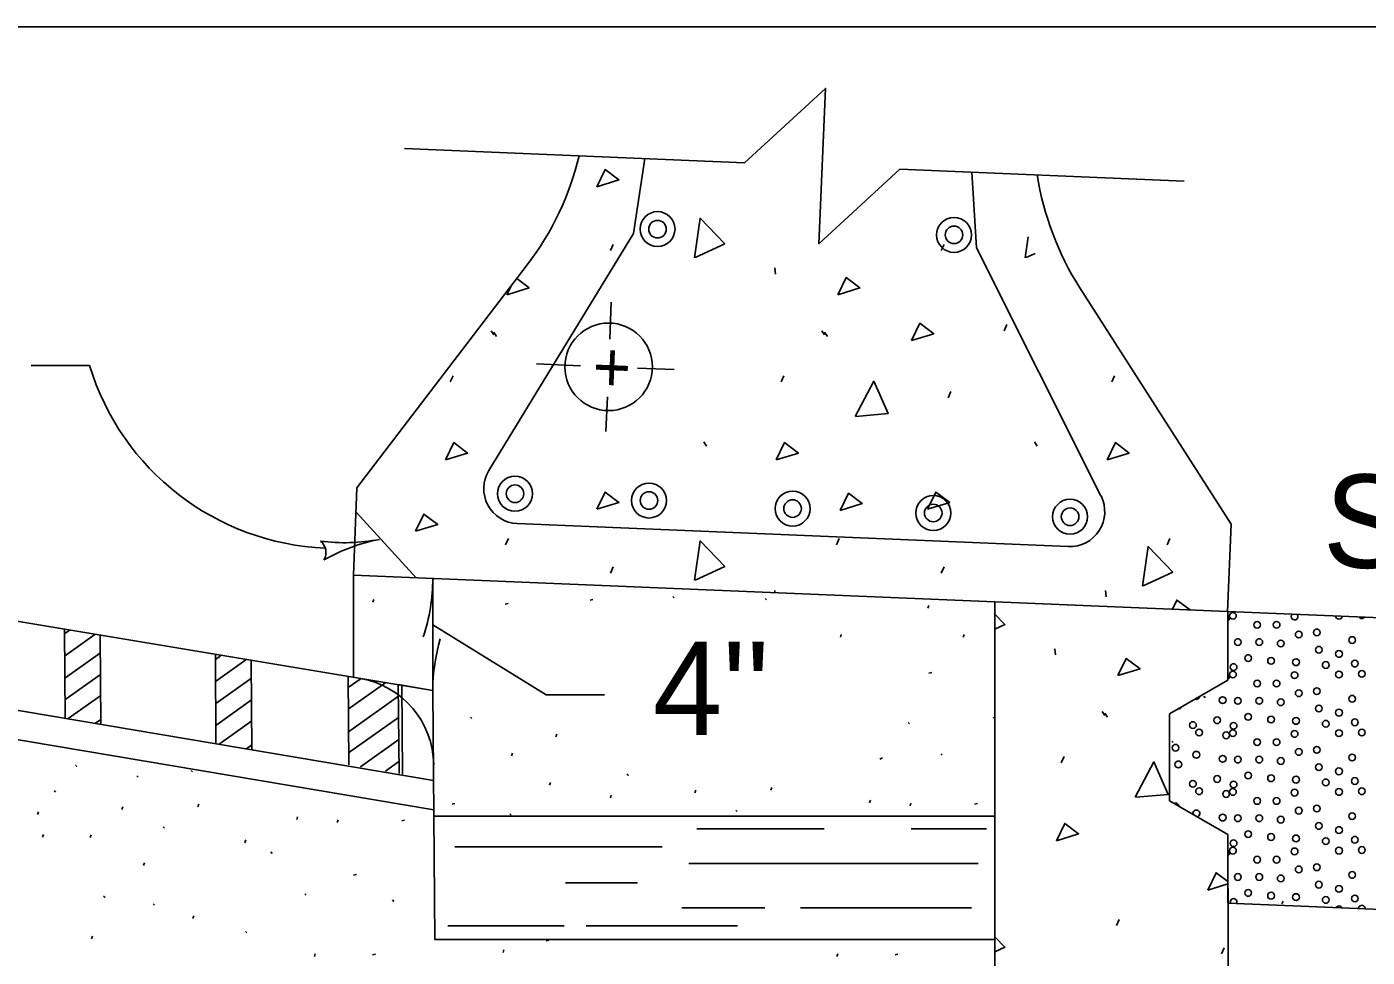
# Model space of a CAD drawing. Extents: x 1007 to 1035.5, y 1000.5 to 1021.5.
# Drawn here: x 1028.896 to 1031.769, y 1019.506 to 1021.5 of the extents above; entities that cross this region are included whole.
import ezdxf

# ---------------------------------------------------------------- set-up
doc = ezdxf.new("R2010")
doc.units = 0
for name, color, linetype in [('1', 7, 'Continuous'), ('10', 7, 'Continuous'), ('11', 7, 'Continuous')]:
    doc.layers.add(name, color=color, linetype=linetype)

msp = doc.modelspace()

# ---------------------------------------------------------------- linework, layer by layer
at = {"layer": '1'}
for p, q in [((1030.1968, 1021.0566), (1030.2206, 1021.2175)), ((1030.9317, 1021.026), (1030.9214, 1021.1882)), ((1029.8866, 1020.5491), (1030.1968, 1021.0566)), ((1030.1473, 1021.0202), (1030.1533, 1021.0336)), ((1030.8563, 1021.0202), (1030.8623, 1021.0336)), ((1031.1985, 1020.4945), (1030.9317, 1021.026)), ((1029.9689, 1020.9901), (1029.6039, 1020.5121)), ((1030.4993, 1020.9831), (1030.5008, 1020.9697)), ((1031.1532, 1020.9406), (1031.4773, 1020.434)), ((1030.1457, 1020.8301), (1030.149, 1020.9101)), ((1029.8913, 1020.8486), (1029.8973, 1020.8396)), ((1030.6003, 1020.8486), (1030.6062, 1020.8396)), ((1030.991, 1020.8486), (1030.9969, 1020.8619)), ((1029.8973, 1020.8452), (1029.9032, 1020.8363)), ((1030.6062, 1020.8452), (1030.6121, 1020.8363)), ((1028.9058, 1020.7738), (1029.0308, 1020.7738)), ((1029.9888, 1020.7775), (1030.083, 1020.7736)), ((1030.2052, 1020.7685), (1030.284, 1020.7652)), ((1029.8039, 1020.7388), (1029.8099, 1020.7521)), ((1030.5129, 1020.7388), (1030.5188, 1020.7521)), ((1031.2218, 1020.7388), (1031.2278, 1020.7521)), ((1030.1374, 1020.6322), (1030.1406, 1020.7067)), ((1030.8711, 1020.7048), (1030.877, 1020.7181)), ((1030.3472, 1020.6101), (1030.3531, 1020.6012)), ((1031.0561, 1020.6101), (1031.062, 1020.6012)), ((1029.6039, 1020.5121), (1029.5961, 1020.3247)), ((1029.6018, 1020.4593), (1029.7308, 1020.3191)), ((1029.9475, 1020.4351), (1031.1284, 1020.3859)), ((1031.4773, 1020.434), (1031.4694, 1020.2466)), ((1029.9224, 1020.3896), (1029.9283, 1020.4029)), ((1030.6313, 1020.3896), (1030.6373, 1020.4029)), ((1031.3403, 1020.3896), (1031.3463, 1020.4029)), ((1028.0961, 1020.356), (1029.7664, 1020.0776)), ((1030.1473, 1020.3289), (1030.1533, 1020.3422)), ((1030.8563, 1020.3289), (1030.8623, 1020.3422)), ((1029.5961, 1020.3247), (1031.4694, 1020.2466)), ((1029.5961, 1020.3247), (1029.5961, 1020.106)), ((1029.7664, 1020.0776), (1029.7664, 1020.3176)), ((1029.6382, 1020.2664), (1029.6402, 1020.2722)), ((1030.1094, 1020.2726), (1030.1034, 1020.2713)), ((1030.2838, 1020.2762), (1030.2809, 1020.2791)), ((1030.4814, 1020.2719), (1030.4785, 1020.2748)), ((1030.4993, 1020.2917), (1030.4998, 1020.2871)), ((1031.2082, 1020.2917), (1031.2097, 1020.2784)), ((1029.9277, 1020.2635), (1029.9217, 1020.2621)), ((1030.8272, 1020.2541), (1030.8292, 1020.2599)), ((1030.971, 1020.2674), (1030.971, 1018.5342)), ((1031.4694, 1020.2466), (1034.0173, 1020.1404)), ((1031.4703, 1020.2466), (1031.4703, 1020.0994)), ((1029.7664, 1020.2179), (1030.0097, 1020.0682)), ((1028.9781, 1020.018), (1028.9767, 1020.2084)), ((1028.9768, 1020.1985), (1028.9879, 1020.2065)), ((1028.9771, 1020.1509), (1029.0423, 1020.1973)), ((1029.0551, 1020.0051), (1029.0537, 1020.1954)), ((1030.6399, 1020.1917), (1030.6418, 1020.1976)), ((1030.9032, 1020.1917), (1030.9052, 1020.1976)), ((1028.9774, 1020.1038), (1029.0539, 1020.1582)), ((1031.0998, 1020.1669), (1031.1013, 1020.1536)), ((1029.3017, 1019.9634), (1029.3003, 1020.1539)), ((1029.3003, 1020.1439), (1029.3115, 1020.1519)), ((1029.3007, 1020.0963), (1029.3658, 1020.1428)), ((1029.3787, 1019.9505), (1029.3773, 1020.1409)), ((1028.9777, 1020.0572), (1029.0543, 1020.1116)), ((1029.301, 1020.0492), (1029.3776, 1020.1036)), ((1029.5862, 1019.9177), (1029.5847, 1020.1081)), ((1029.5849, 1020.0836), (1029.6127, 1020.1034)), ((1030.8358, 1020.1156), (1030.8298, 1020.1142)), ((1031.3453, 1020.0272), (1031.4703, 1020.0994)), ((1029.7678, 1019.8847), (1028.5961, 1020.0824)), ((1029.5853, 1020.0373), (1029.6656, 1020.0945)), ((1029.6941, 1019.8995), (1029.6925, 1020.09)), ((1029.7664, 1020.0776), (1029.6925, 1020.09)), ((1029.7017, 1019.8982), (1029.7003, 1020.0886)), ((1029.7704, 1019.5435), (1029.7664, 1020.0776)), ((1028.9846, 1020.017), (1029.0548, 1020.0667)), ((1029.3013, 1020.0026), (1029.3779, 1020.0571)), ((1029.5857, 1019.989), (1029.6928, 1020.0651)), ((1030.0097, 1020.0682), (1030.1347, 1020.0682)), ((1031.4192, 1020.0649), (1031.4216, 1020.0613)), ((1029.7683, 1019.8213), (1028.5961, 1020.0191)), ((1029.0435, 1020.007), (1029.0551, 1020.0152)), ((1029.586, 1019.9437), (1029.6931, 1020.0198)), ((1029.85, 1020.0173), (1029.8471, 1020.0202)), ((1030.97, 1020.0173), (1030.9671, 1020.0202)), ((1031.2008, 1020.0324), (1031.2067, 1020.0235)), ((1031.2067, 1020.029), (1031.2126, 1020.0201)), ((1031.3453, 1020.0272), (1031.3453, 1019.841)), ((1029.3082, 1019.9623), (1029.3783, 1020.0122)), ((1030.7883, 1020.0056), (1030.7854, 1020.0085)), ((1029.367, 1019.9524), (1029.3787, 1019.9606)), ((1029.6111, 1019.9136), (1029.6935, 1019.972)), ((1030.0302, 1019.9778), (1030.0321, 1019.9836)), ((1031.3506, 1019.9691), (1031.353, 1019.9656)), ((1029.9352, 1019.9372), (1029.9371, 1019.9431)), ((1030.73, 1019.9328), (1030.7242, 1019.9299)), ((1030.8583, 1019.9386), (1030.8554, 1019.9416)), ((1031.1134, 1019.9226), (1031.1193, 1019.936)), ((1029.0036, 1019.9147), (1029.0007, 1019.9176)), ((1029.2515, 1019.9031), (1029.2486, 1019.906)), ((1029.6648, 1019.9046), (1029.6937, 1019.9251)), ((1029.1348, 1019.8914), (1029.1319, 1019.8943)), ((1030.0167, 1019.8742), (1030.0187, 1019.8801)), ((1030.1823, 1019.8978), (1030.1847, 1019.8966)), ((1030.1847, 1019.8966), (1030.1858, 1019.8952)), ((1028.9545, 1019.8622), (1028.9569, 1019.861)), ((1028.9569, 1019.861), (1028.958, 1019.8596)), ((1030.147, 1019.8471), (1030.1489, 1019.853)), ((1030.3279, 1019.858), (1030.3298, 1019.8638)), ((1030.4908, 1019.8634), (1030.4927, 1019.8692)), ((1030.7024, 1019.8363), (1030.7044, 1019.8421)), ((1031.3453, 1019.841), (1031.4703, 1019.7687)), ((1028.9193, 1019.8116), (1028.9212, 1019.8174)), ((1029.1002, 1019.8224), (1029.1021, 1019.8282)), ((1029.263, 1019.8278), (1029.2649, 1019.8336)), ((1029.8136, 1019.835), (1029.8076, 1019.8337)), ((1029.9342, 1019.8099), (1029.9313, 1019.8128)), ((1030.419, 1019.8181), (1030.4161, 1019.8209)), ((1030.7892, 1019.83), (1030.7912, 1019.8358)), ((1030.9336, 1019.835), (1030.9276, 1019.8337)), ((1029.1913, 1019.7825), (1029.1883, 1019.7853)), ((1029.4747, 1019.8007), (1029.4767, 1019.8066)), ((1029.5614, 1019.7944), (1029.5634, 1019.8002)), ((1029.7058, 1019.7994), (1029.6998, 1019.7981)), ((1030.971, 1019.8079), (1029.7684, 1019.8079)), ((1030.971, 1019.8079), (1029.848, 1019.8079)), ((1028.9301, 1019.7628), (1028.932, 1019.7686)), ((1029.0322, 1019.7619), (1029.0341, 1019.7677)), ((1029.3633, 1019.7511), (1029.3653, 1019.7569)), ((1030.6053, 1019.7806), (1030.3325, 1019.7806)), ((1030.9533, 1019.7806), (1030.792, 1019.7806)), ((1031.4703, 1019.7687), (1031.4703, 1019.6216)), ((1029.422, 1019.7283), (1029.4191, 1019.7312)), ((1030.2583, 1019.7421), (1029.8137, 1019.7421)), ((1029.1462, 1019.7023), (1029.1481, 1019.7081)), ((1030.9355, 1019.7064), (1030.3148, 1019.7064)), ((1029.6027, 1019.683), (1029.5967, 1019.6816)), ((1029.4953, 1019.6389), (1029.4923, 1019.6418)), ((1030.205, 1019.6649), (1030.0508, 1019.6649)), ((1031.4711, 1019.6528), (1031.4711, 1018.5342)), ((1029.0638, 1019.6335), (1029.0608, 1019.6364)), ((1029.1696, 1019.6172), (1029.1667, 1019.6201)), ((1029.6826, 1019.6254), (1029.6797, 1019.6283)), ((1030.4778, 1019.6115), (1030.2999, 1019.6115)), ((1030.9207, 1019.6115), (1030.5548, 1019.6115)), ((1031.4711, 1019.6216), (1034.0173, 1019.5154)), ((1031.5863, 1019.6202), (1031.5888, 1019.6256)), ((1029.252, 1019.5886), (1029.254, 1019.5944)), ((1031.2318, 1019.5734), (1031.2378, 1019.5867)), ((1029.3677, 1019.5576), (1029.3648, 1019.5606)), ((1030.0478, 1019.5729), (1029.7988, 1019.5729)), ((1030.4196, 1019.5729), (1030.0953, 1019.5729)), ((1029.0349, 1019.5453), (1029.0368, 1019.5511)), ((1030.971, 1019.5435), (1029.7704, 1019.5435)), ((1030.0153, 1019.5421), (1030.0093, 1019.5409)), ((1031.4568, 1019.5126), (1031.4628, 1019.526)), ((1029.5126, 1019.5074), (1029.5145, 1019.5132)), ((1029.6434, 1019.5124), (1029.6374, 1019.5111)), ((1029.917, 1019.5155), (1029.9189, 1019.5213)), ((1030.6326, 1019.5074), (1030.6345, 1019.5132)), ((1030.7634, 1019.5124), (1030.7574, 1019.5111))]:
    msp.add_line(p, q, dxfattribs=at)
for points in [[(1031.3767, 1021.1692), (1030.7674, 1021.1946), (1030.5939, 1021.0351), (1030.6078, 1021.3681), (1030.4343, 1021.2086), (1029.7058, 1021.239)], [(1030.118, 1021.1571), (1030.1358, 1021.1941), (1030.1654, 1021.172), (1030.118, 1021.1571)], [(1030.3274, 1021.0049), (1030.3392, 1021.0896), (1030.3922, 1021.0348), (1030.3288, 1021.0054)], [(1031.0363, 1021.0049), (1031.0426, 1021.0499)], [(1031.0572, 1021.0144), (1031.0378, 1021.0054)], [(1030.6343, 1020.9256), (1030.6521, 1020.9626), (1030.6817, 1020.9403), (1030.6343, 1020.9256)], [(1029.9462, 1020.9602), (1029.9727, 1020.9403), (1029.9253, 1020.9256)], [(1029.9253, 1020.9256), (1029.9348, 1020.9453)], [(1029.9348, 1020.9453), (1029.9349, 1020.9454)], [(1029.9349, 1020.9454), (1029.935, 1020.9456)], [(1030.7927, 1020.8274), (1030.8104, 1020.8644), (1030.84, 1020.8421), (1030.7927, 1020.8274)], [(1030.6713, 1020.6649), (1030.7113, 1020.7403), (1030.7423, 1020.6708), (1030.6728, 1020.6649)], [(1029.7936, 1020.5716), (1029.8113, 1020.6086), (1029.8409, 1020.5864), (1029.7936, 1020.5716)], [(1030.5026, 1020.5716), (1030.5203, 1020.6086), (1030.5499, 1020.5864), (1030.5026, 1020.5716)], [(1031.2115, 1020.5716), (1031.2293, 1020.6086), (1031.2588, 1020.5864), (1031.2115, 1020.5716)], [(1030.118, 1020.4658), (1030.1358, 1020.5028), (1030.1654, 1020.4806), (1030.118, 1020.4658)], [(1030.827, 1020.4658), (1030.8448, 1020.5028), (1030.8743, 1020.4806), (1030.827, 1020.4658)], [(1030.6397, 1020.4631), (1030.6574, 1020.5001), (1030.687, 1020.4779), (1030.6397, 1020.4631)], [(1029.7296, 1020.4186), (1029.7473, 1020.4556), (1029.7769, 1020.4335), (1029.7296, 1020.4186)], [(1030.3274, 1020.3136), (1030.3392, 1020.3981), (1030.3922, 1020.3434), (1030.3288, 1020.3141)], [(1031.2876, 1020.3012), (1031.2993, 1020.3858), (1031.3523, 1020.3311), (1031.289, 1020.3017)], [(1031.3516, 1020.2516), (1031.361, 1020.2711), (1031.3893, 1020.25)], [(1030.971, 1020.241), (1030.9927, 1020.2186), (1030.971, 1020.2086)], [(1031.2348, 1020.1093), (1031.2526, 1020.1463), (1031.2822, 1020.1241), (1031.2348, 1020.1093)], [(1031.2718, 1019.8486), (1031.3118, 1019.9241), (1031.3428, 1019.8546), (1031.2733, 1019.8486)], [(1031.1031, 1019.7554), (1031.1208, 1019.7924), (1031.1504, 1019.7702), (1031.1031, 1019.7554)], [(1031.4275, 1019.6496), (1031.4453, 1019.6866), (1031.4703, 1019.6678)], [(1031.4703, 1019.663), (1031.4275, 1019.6496)], [(1030.971, 1019.5496), (1030.9927, 1019.5272), (1030.971, 1019.5172)]]:
    msp.add_lwpolyline(points, dxfattribs=at)
for centre, radius in [((1030.248, 1021.0663), 0.0375), ((1030.248, 1021.0663), 0.0188), ((1030.8836, 1021.054), 0.0375), ((1030.8836, 1021.054), 0.0188), ((1030.1432, 1020.7711), 0.0938), ((1029.9425, 1020.4991), 0.0375), ((1029.9425, 1020.4991), 0.0188), ((1030.2297, 1020.4846), 0.0375), ((1030.2297, 1020.4846), 0.0188), ((1030.5375, 1020.4673), 0.0375), ((1030.5375, 1020.4673), 0.0188), ((1030.839, 1020.4577), 0.0375), ((1030.839, 1020.4577), 0.0188), ((1031.1323, 1020.4498), 0.0375), ((1031.1323, 1020.4498), 0.0188), ((1031.4813, 1020.2375), 0.00723), ((1031.5333, 1020.2182), 0.00723), ((1031.5749, 1020.2182), 0.00723), ((1031.4917, 1020.1811), 0.00723), ((1031.5377, 1020.1811), 0.00723), ((1031.6224, 1020.1974), 0.00723), ((1031.6611, 1020.2019), 0.00723), ((1031.7368, 1020.1855), 0.00723), ((1031.5838, 1020.1781), 0.00723), ((1031.6655, 1020.1647), 0.00723), ((1031.7086, 1020.1558), 0.00723), ((1031.4827, 1020.1275), 0.00723), ((1031.5139, 1020.1469), 0.00723), ((1031.563, 1020.1409), 0.00723), ((1031.6165, 1020.1379), 0.00723), ((1031.6803, 1020.132), 0.00723), ((1031.7427, 1020.135), 0.00723), ((1031.4813, 1020.1117), 0.00723), ((1031.5333, 1020.0923), 0.00723), ((1031.5749, 1020.0923), 0.00723), ((1031.6135, 1020.1101), 0.00723), ((1031.7086, 1020.1117), 0.00723), ((1031.7576, 1020.1131), 0.00723), ((1031.6224, 1020.0715), 0.00723), ((1031.6611, 1020.076), 0.00723), ((1031.4593, 1020.0567), 0.00723), ((1031.4917, 1020.0552), 0.00723), ((1031.5377, 1020.0552), 0.00723), ((1031.5838, 1020.0522), 0.00723), ((1031.6655, 1020.0388), 0.00723), ((1031.7368, 1020.0597), 0.00723), ((1031.4475, 1020.0136), 0.00723), ((1031.5139, 1020.021), 0.00723), ((1031.563, 1020.0151), 0.00723), ((1031.6165, 1020.0121), 0.00723), ((1031.6803, 1020.0061), 0.00723), ((1031.7086, 1020.0299), 0.00723), ((1031.7427, 1020.0091), 0.00723), ((1031.3955, 1020.0032), 0.00723), ((1031.4088, 1019.9873), 0.00723), ((1031.4668, 1019.9813), 0.00723), ((1031.4813, 1019.9858), 0.00723), ((1031.4827, 1020.0017), 0.00723), ((1031.6135, 1019.9843), 0.00723), ((1031.7086, 1019.9858), 0.00723), ((1031.7576, 1019.9873), 0.00723), ((1031.3583, 1019.9546), 0.00723), ((1031.5333, 1019.9665), 0.00723), ((1031.5749, 1019.9665), 0.00723), ((1031.6611, 1019.9501), 0.00723), ((1031.4029, 1019.9397), 0.00723), ((1031.4593, 1019.9308), 0.00723), ((1031.4917, 1019.9293), 0.00723), ((1031.5377, 1019.9293), 0.00723), ((1031.5838, 1019.9263), 0.00723), ((1031.6224, 1019.9457), 0.00723), ((1031.7368, 1019.9338), 0.00723), ((1031.3643, 1019.9189), 0.00723), ((1031.5139, 1019.8951), 0.00723), ((1031.6655, 1019.9129), 0.00723), ((1031.7086, 1019.9041), 0.00723), ((1031.3955, 1019.8773), 0.00723), ((1031.4475, 1019.8877), 0.00723), ((1031.4827, 1019.8758), 0.00723), ((1031.563, 1019.8892), 0.00723), ((1031.6165, 1019.8862), 0.00723), ((1031.6803, 1019.8803), 0.00723), ((1031.7427, 1019.8833), 0.00723), ((1031.4088, 1019.8614), 0.00723), ((1031.4668, 1019.8555), 0.00723), ((1031.4813, 1019.8599), 0.00723), ((1031.5333, 1019.8406), 0.00723), ((1031.5749, 1019.8406), 0.00723), ((1031.6135, 1019.8584), 0.00723), ((1031.7086, 1019.8599), 0.00723), ((1031.7576, 1019.8614), 0.00723), ((1031.4593, 1019.8049), 0.00723), ((1031.6224, 1019.8198), 0.00723), ((1031.6611, 1019.8243), 0.00723), ((1031.7368, 1019.8079), 0.00723), ((1031.4917, 1019.8035), 0.00723), ((1031.5377, 1019.8035), 0.00723), ((1031.5838, 1019.8005), 0.00723), ((1031.6655, 1019.7871), 0.00723), ((1031.7086, 1019.7782), 0.00723), ((1031.4827, 1019.7499), 0.00723), ((1031.5139, 1019.7693), 0.00723), ((1031.563, 1019.7633), 0.00723), ((1031.6165, 1019.7603), 0.00723), ((1031.6803, 1019.7544), 0.00723), ((1031.7427, 1019.7574), 0.00723), ((1031.4813, 1019.7341), 0.00723), ((1031.6135, 1019.7325), 0.00723), ((1031.7086, 1019.7341), 0.00723), ((1031.7576, 1019.7355), 0.00723), ((1031.5333, 1019.7147), 0.00723), ((1031.5749, 1019.7147), 0.00723), ((1031.6224, 1019.6939), 0.00723), ((1031.6611, 1019.6984), 0.00723), ((1031.4917, 1019.6776), 0.00723), ((1031.5377, 1019.6776), 0.00723), ((1031.5838, 1019.6746), 0.00723), ((1031.6655, 1019.6612), 0.00723), ((1031.7368, 1019.6821), 0.00723), ((1031.5139, 1019.6434), 0.00723), ((1031.563, 1019.6375), 0.00723), ((1031.6165, 1019.6345), 0.00723), ((1031.7086, 1019.6523), 0.00723), ((1031.6803, 1019.6285), 0.00723), ((1031.7427, 1019.6315), 0.00723)]:
    msp.add_circle(centre, radius, dxfattribs=at)
for centre, radius, start, end in [((1029.4723, 1021.3694), 0.625, 322.6217, 346.4878), ((1031.6797, 1021.2774), 0.625, 188.7469, 212.6058), ((1029.5594, 1020.9345), 0.5525, 196.9035, 267.5668), ((1029.9506, 1020.5101), 0.075, 148.5541, 267.6138), ((1031.1316, 1020.4608), 0.075, 267.6138, 26.6684), ((1029.5782, 1020.7851), 0.3909, 262.2432, 280.8899), ((1029.5061, 1020.3731), 0.0313, 329.6706, 51.7873), ((1029.726, 1020.0173), 0.3909, 100.896, 119.5648), ((1029.726, 1020.0173), 0.3909, 100.8838, 100.896), ((1029.3755, 1020.3176), 0.3909, 341.3472, 359.9939), ((1030.1574, 1020.3176), 0.3909, 179.9878, 180), ((1031.4668, 1020.2331), 0.00723, 292.3602, 68.2883), ((1031.6135, 1020.236), 0.00723, 137.7034, 37.5208), ((1031.7086, 1020.2375), 0.00723, 184.443, 350.7812), ((1031.7576, 1020.239), 0.00723, 214.7863, 320.4379), ((1030.1574, 1020.0776), 0.3909, 163.5866, 179.9939), ((1029.5779, 1019.9159), 0.1905, 0.7448, 79.7742), ((1031.4668, 1020.1072), 0.00723, 298.6029, 62.0456), ((1029.3755, 1020.0776), 0.3909, 359.9878, 0), ((1031.3643, 1020.0448), 0.00723, 262.2921, 337.7064), ((1031.4029, 1020.0656), 0.00723, 247.8185, 352.1801), ((1031.3583, 1019.8287), 0.00723, 4.1976, 115.7466), ((1031.4029, 1019.8139), 0.00723, 282.2149, 197.7292), ((1031.4668, 1019.7296), 0.00723, 301.0237, 59.6252), ((1031.4827, 1019.6241), 0.00723, 333.2063, 202.0186), ((1031.7086, 1019.6082), 0.00723, 26.1974, 149.0274), ((1031.7576, 1019.6097), 0.00723, 357.2227, 178.0021)]:
    msp.add_arc(centre, radius, start, end, dxfattribs=at)
at = {"layer": '10'}
msp.add_line((1007, 1021.5), (1035.5, 1021.5), dxfattribs=at)
at = {"layer": '11'}
msp.add_lwpolyline([(1007, 1000.5), (1035.5, 1000.5), (1035.5, 1021.5), (1007, 1021.5)], close=True, dxfattribs=at)

# ---------------------------------------------------------------- texts
at = {"layer": '1'}
for s, height, rotation, p in [('+', 0.105, 357.6138, (1030.1073, 1020.7201)), ('STRAIGHT LINE SLOPE', 0.2, 357.6122, (1031.6722, 1020.3441))]:
    msp.add_text(s, height=height, rotation=rotation, dxfattribs=at).set_placement(p)
msp.add_text("4''", height=0.2, dxfattribs=at).set_placement((1030.2381, 1019.9817))

doc.saveas('drawing.dxf')
